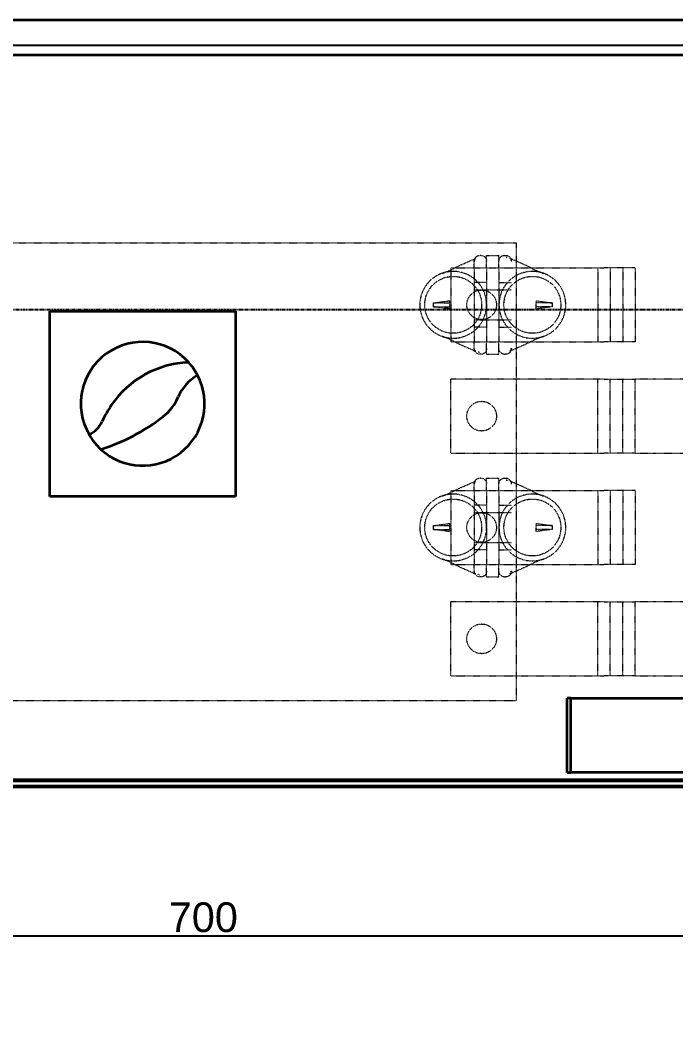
# Model space of a CAD drawing. Header units: millimetres. Extents: x -116965 to 323937, y 291661 to 566926.
# Drawn here: x -18114.7 to -17849.8, y 325812.9 to 326222.9 of the extents above; entities that cross this region are included whole.
import ezdxf

# ---------------------------------------------------------------- set-up
doc = ezdxf.new("R2010")
doc.units = ezdxf.units.MM
doc.header["$PDMODE"] = 35
doc.linetypes.add('DASHED', pattern=[0.75, 0.5, -0.25])
doc.linetypes.add('PHANTOM', pattern=[2.5, 1.25, -0.25, 0.25, -0.25, 0.25, -0.25])
doc.layers.get('0').update_dxf_attribs({"lineweight": 18})
doc.layers.add('DEFAULT_3', color=7, linetype='PHANTOM')
for name, color, linetype, lineweight in [('Dimensions(Schneider)', 7, 'Continuous', 18), ('Hidden Edges(Schneider)', 7, 'DASHED', 18), ('Visible Edges(Schneider)', 7, 'Continuous', 35)]:
    doc.layers.add(name, color=color, linetype=linetype, lineweight=lineweight)
doc.styles.add('schneder_1', font='micross.ttf')
doc.dimstyles.new('estilo_Schneider', dxfattribs={"dimscale": 4, "dimtxt": 3, "dimasz": 3, "dimexe": 2, "dimexo": 1, "dimgap": 0.3, "dimtad": 1, "dimtoh": 1, "dimrnd": 1e-08, "dimzin": 12, "dimtxsty": 'schneder_1', "dimblk": 'Filled-1', "dimcen": 0.09, "dimdle": 10, "dimclrd": 7, "dimclre": 7, "dimclrt": 7, "dimadec": 1, "dimazin": 3, "dimtfac": 0.5, "dimtdec": 3, "dimtmove": 0, "dimatfit": 3, "dimldrblk": 'Filled-1', "dimfxl": 1, "dimtolj": 1, "dimlwd": 25, "dimlwe": 25, "dimarcsym": 0})

# ---------------------------------------------------------------- blocks, each defined once
blk = doc.blocks.new('Filled-1')
at = {"color": 0}
for p, q in [((0, 0), (-1, 0.167)), ((-1, 0.167), (-1, -0.167)), ((-1, 0), (0, 0)), ((-1, -0.167), (0, 0))]:
    blk.add_line(p, q, dxfattribs=at)
at = {"color": 0, "flags": 128}
blk.add_lwpolyline([(-1, -0.167), (0, 0), (-1, 0.167), (-1, -0.167)], dxfattribs=at)
at = {"color": 0}
blk.add_solid([(-1, -0.167), (0, 0), (-1, 0.167), (-1, -0.167)], dxfattribs=at)
blk = doc.blocks.new('*D2005')
at = {"layer": 'Defpoints', "color": 0, "linetype": 'Continuous', "lineweight": -3, "transparency": 16777216}
for p in [(-17690.73, 325852.93), (-18390.73, 325812.93), (-17690.73, 325812.93)]:
    blk.add_point(p, dxfattribs=at)
at = {"layer": 'Dimensions(Schneider)', "color": 7, "linetype": 'Continuous', "lineweight": 25, "transparency": 16777216}
blk.add_line((-18378.73, 325852.93), (-17702.73, 325852.93), dxfattribs=at)
at = {"layer": 'Dimensions(Schneider)', "color": 7, "linetype": 'Continuous', "lineweight": 25, "transparency": 16777216, "xscale": 12, "yscale": 12, "zscale": 12, "rotation": 180}
blk.add_blockref('Filled-1', (-18390.73, 325852.93), dxfattribs=at)
at = {"layer": 'Dimensions(Schneider)', "color": 7, "linetype": 'Continuous', "lineweight": 25, "transparency": 16777216, "xscale": 12, "yscale": 12, "zscale": 12}
blk.add_blockref('Filled-1', (-17690.73, 325852.93), dxfattribs=at)
at = {"layer": 'Dimensions(Schneider)', "color": 7, "linetype": 'Continuous', "lineweight": 25, "transparency": 16777216, "insert": (-18040.73, 325860.34), "char_height": 12, "attachment_point": 5, "style": 'schneder_1'}
blk.add_mtext('\\A1;700', dxfattribs=at)
blk = doc.blocks.new('*D2008')
at = {"layer": 'Defpoints', "color": 0, "linetype": 'Continuous', "lineweight": -3, "transparency": 16777216}
for p in [(-18295.23, 326212.93), (-18295.23, 325912.93), (-17622.98, 325912.93)]:
    blk.add_point(p, dxfattribs=at)
at = {"layer": 'Dimensions(Schneider)', "color": 7, "linetype": 'Continuous', "lineweight": 25, "transparency": 16777216}
for p, q in [((-18291.23, 326212.93), (-17614.98, 326212.93)), ((-17622.98, 326200.93), (-17622.98, 325924.93)), ((-18291.23, 325912.93), (-17614.98, 325912.93))]:
    blk.add_line(p, q, dxfattribs=at)
at = {"layer": 'Dimensions(Schneider)', "color": 7, "linetype": 'Continuous', "lineweight": 25, "transparency": 16777216, "xscale": 12, "yscale": 12, "zscale": 12}
for p, rotation in [((-17622.98, 326212.93), 90), ((-17622.98, 325912.93), 270)]:
    blk.add_blockref('Filled-1', p, dxfattribs=dict(at, rotation=rotation))
at = {"layer": 'Dimensions(Schneider)', "color": 7, "linetype": 'Continuous', "lineweight": 25, "transparency": 16777216, "insert": (-17632.04, 326062.93), "char_height": 12, "attachment_point": 5, "rotation": 90, "style": 'schneder_1'}
blk.add_mtext('\\A1;300 (6M)', dxfattribs=at)

msp = doc.modelspace()

# ---------------------------------------------------------------- linework, layer by layer
at = {"layer": 'DEFAULT_3', "color": 3, "linetype": 'PHANTOM'}
msp.add_line((-17535.093491, 326105.848978), (-18705.864228, 326105.848978), dxfattribs=at)
at = {"layer": 'Hidden Edges(Schneider)', "ltscale": 0.138889}
for p, q in [((-18168.229567, 326132.934267), (-17914.229567, 326132.934267)), ((-17914.229567, 325947.934267), (-18168.229567, 325947.934267))]:
    msp.add_line(p, q, dxfattribs=at)
at = {"layer": 'Hidden Edges(Schneider)', "ltscale": 0.142813}
msp.add_line((-17914.229567, 326132.934267), (-17914.229567, 325947.934267), dxfattribs=at)
at = {"layer": 'Hidden Edges(Schneider)', "ltscale": 0.001967}
for p, q in [((-17928.529567, 326127.934267), (-17928.929567, 326127.934267)), ((-17918.929567, 326127.934267), (-17918.529567, 326127.934267)), ((-17928.529567, 326087.934267), (-17928.929567, 326087.934267)), ((-17918.929567, 326087.934267), (-17918.529567, 326087.934267)), ((-17928.529567, 326037.934267), (-17928.929567, 326037.934267)), ((-17918.929567, 326037.934267), (-17918.529567, 326037.934267)), ((-17928.529567, 325997.934267), (-17928.929567, 325997.934267)), ((-17918.929567, 325997.934267), (-17918.529567, 325997.934267))]:
    msp.add_line(p, q, dxfattribs=at)
at = {"layer": 'Hidden Edges(Schneider)', "ltscale": 0.025733}
for p, q in [((-17926.229567, 326127.934267), (-17921.229567, 326127.934267)), ((-17926.229567, 326122.934267), (-17926.229567, 326127.934267)), ((-17921.229567, 326122.934267), (-17921.229567, 326127.934267)), ((-17926.229567, 326116.934267), (-17931.229567, 326116.934267)), ((-17921.229567, 326116.934267), (-17916.229567, 326116.934267)), ((-17931.229567, 326113.934267), (-17926.229567, 326113.934267)), ((-17926.229567, 326113.934267), (-17921.229567, 326113.934267)), ((-17921.229567, 326113.934267), (-17916.229567, 326113.934267)), ((-17931.229567, 326101.934267), (-17926.229567, 326101.934267)), ((-17926.229567, 326101.934267), (-17921.229567, 326101.934267)), ((-17921.229567, 326101.934267), (-17916.229567, 326101.934267)), ((-17926.229567, 326098.934267), (-17931.229567, 326098.934267)), ((-17921.229567, 326098.934267), (-17916.229567, 326098.934267)), ((-17926.229567, 326087.934267), (-17926.229567, 326092.934267)), ((-17921.229567, 326087.934267), (-17921.229567, 326092.934267)), ((-17926.229567, 326087.934267), (-17921.229567, 326087.934267)), ((-17926.229567, 326037.934267), (-17921.229567, 326037.934267)), ((-17926.229567, 326032.934267), (-17926.229567, 326037.934267)), ((-17921.229567, 326032.934267), (-17921.229567, 326037.934267)), ((-17926.229567, 326026.934267), (-17931.229567, 326026.934267)), ((-17931.229567, 326023.934267), (-17926.229567, 326023.934267)), ((-17926.229567, 326023.934267), (-17921.229567, 326023.934267)), ((-17921.229567, 326026.934267), (-17916.229567, 326026.934267)), ((-17921.229567, 326023.934267), (-17916.229567, 326023.934267)), ((-17931.229567, 326011.934267), (-17926.229567, 326011.934267)), ((-17926.229567, 326011.934267), (-17921.229567, 326011.934267)), ((-17921.229567, 326011.934267), (-17916.229567, 326011.934267)), ((-17926.229567, 326008.934267), (-17931.229567, 326008.934267)), ((-17921.229567, 326008.934267), (-17916.229567, 326008.934267)), ((-17926.229567, 325997.934267), (-17926.229567, 326002.934267)), ((-17921.229567, 325997.934267), (-17921.229567, 326002.934267)), ((-17926.229567, 325997.934267), (-17921.229567, 325997.934267))]:
    msp.add_line(p, q, dxfattribs=at)
at = {"layer": 'Hidden Edges(Schneider)', "ltscale": 0.131234}
for p, q in [((-17940.729567, 326122.934267), (-17940.729567, 326092.934267)), ((-17931.229567, 326122.934267), (-17931.229567, 326092.934267)), ((-17926.229567, 326122.934267), (-17926.229567, 326092.934267)), ((-17921.229567, 326122.934267), (-17921.229567, 326092.934267)), ((-17881.229567, 326122.934267), (-17881.229567, 326092.934267)), ((-17876.229567, 326122.934267), (-17876.229567, 326092.934267)), ((-17871.229567, 326122.934267), (-17871.229567, 326092.934267)), ((-17866.229567, 326122.934267), (-17866.229567, 326092.934267)), ((-17940.729567, 326047.934267), (-17940.729567, 326077.934267)), ((-17881.229567, 326047.934267), (-17881.229567, 326077.934267)), ((-17876.229567, 326047.934267), (-17876.229567, 326077.934267)), ((-17871.229567, 326047.934267), (-17871.229567, 326077.934267)), ((-17866.229567, 326047.934267), (-17866.229567, 326077.934267)), ((-17940.729567, 326032.934267), (-17940.729567, 326002.934267)), ((-17931.229567, 326032.934267), (-17931.229567, 326002.934267)), ((-17926.229567, 326032.934267), (-17926.229567, 326002.934267)), ((-17921.229567, 326032.934267), (-17921.229567, 326002.934267)), ((-17881.229567, 326032.934267), (-17881.229567, 326002.934267)), ((-17876.229567, 326032.934267), (-17876.229567, 326002.934267)), ((-17871.229567, 326032.934267), (-17871.229567, 326002.934267)), ((-17866.229567, 326032.934267), (-17866.229567, 326002.934267)), ((-17940.729567, 325957.934267), (-17940.729567, 325987.934267)), ((-17881.229567, 325957.934267), (-17881.229567, 325987.934267)), ((-17876.229567, 325957.934267), (-17876.229567, 325987.934267)), ((-17871.229567, 325957.934267), (-17871.229567, 325987.934267)), ((-17866.229567, 325957.934267), (-17866.229567, 325987.934267))]:
    msp.add_line(p, q, dxfattribs=at)
at = {"layer": 'Hidden Edges(Schneider)', "ltscale": 0.135608}
for p, q in [((-17940.729567, 326122.934267), (-17878.729567, 326122.934267)), ((-17940.729567, 326092.934267), (-17878.729567, 326092.934267)), ((-17878.729567, 326077.934267), (-17940.729567, 326077.934267)), ((-17940.729567, 326047.934267), (-17878.729567, 326047.934267)), ((-17940.729567, 326032.934267), (-17878.729567, 326032.934267)), ((-17940.729567, 326002.934267), (-17878.729567, 326002.934267)), ((-17878.729567, 325987.934267), (-17940.729567, 325987.934267)), ((-17940.729567, 325957.934267), (-17878.729567, 325957.934267))]:
    msp.add_line(p, q, dxfattribs=at)
at = {"layer": 'Hidden Edges(Schneider)', "ltscale": 0.015018}
for p, q in [((-17931.229567, 326122.934267), (-17931.229567, 326125.634267)), ((-17931.229567, 326090.234267), (-17931.229567, 326092.934267)), ((-17931.229567, 326032.934267), (-17931.229567, 326035.634267)), ((-17931.229567, 326000.234267), (-17931.229567, 326002.934267))]:
    msp.add_line(p, q, dxfattribs=at)
at = {"layer": 'Hidden Edges(Schneider)', "ltscale": 0.128838}
for p, q in [((-17866.229567, 326122.934267), (-17878.729567, 326122.934267)), ((-17866.229567, 326092.934267), (-17878.729567, 326092.934267)), ((-17878.729567, 326077.934267), (-17866.229567, 326077.934267)), ((-17866.229567, 326047.934267), (-17878.729567, 326047.934267)), ((-17866.229567, 326032.934267), (-17878.729567, 326032.934267)), ((-17866.229567, 326002.934267), (-17878.729567, 326002.934267)), ((-17878.729567, 325987.934267), (-17866.229567, 325987.934267)), ((-17866.229567, 325957.934267), (-17878.729567, 325957.934267))]:
    msp.add_line(p, q, dxfattribs=at)
at = {"layer": 'Hidden Edges(Schneider)', "ltscale": 0.033416}
for p, q in [((-17947.716441, 326108.684267), (-17941.229567, 326108.684267)), ((-17947.716441, 326107.184267), (-17941.229567, 326107.184267)), ((-17899.742692, 326108.684267), (-17906.229567, 326108.684267)), ((-17899.742692, 326107.184267), (-17906.229567, 326107.184267)), ((-17947.716441, 326018.684267), (-17941.229567, 326018.684267)), ((-17947.716441, 326017.184267), (-17941.229567, 326017.184267)), ((-17899.742692, 326018.684267), (-17906.229567, 326018.684267)), ((-17899.742692, 326017.184267), (-17906.229567, 326017.184267))]:
    msp.add_line(p, q, dxfattribs=at)
at = {"layer": 'Hidden Edges(Schneider)', "ltscale": 0.01678}
for p, q in [((-17941.229567, 326109.56761), (-17941.229567, 326106.300922)), ((-17906.229567, 326106.300923), (-17906.229567, 326109.567611)), ((-17941.229567, 326019.56761), (-17941.229567, 326016.300922)), ((-17906.229567, 326016.300923), (-17906.229567, 326019.567611))]:
    msp.add_line(p, q, dxfattribs=at)
at = {"layer": 'Hidden Edges(Schneider)', "ltscale": 0.060768}
for p, q in [((-17858.729567, 326077.934267), (-17866.229567, 326077.934267)), ((-17866.229567, 326047.934267), (-17858.729567, 326047.934267)), ((-17858.729567, 325987.934267), (-17866.229567, 325987.934267)), ((-17866.229567, 325957.934267), (-17858.729567, 325957.934267))]:
    msp.add_line(p, q, dxfattribs=at)
at = {"layer": 'Hidden Edges(Schneider)', "ltscale": 0.129593}
for p, q in [((-17819.229567, 326077.934267), (-17858.729567, 326077.934267)), ((-17858.729567, 326047.934267), (-17819.229567, 326047.934267)), ((-17819.229567, 325987.934267), (-17858.729567, 325987.934267)), ((-17858.729567, 325957.934267), (-17819.229567, 325957.934267))]:
    msp.add_line(p, q, dxfattribs=at)
at = {"layer": 'Hidden Edges(Schneider)', "ltscale": 0.117107, "flags": 128}
for points in [[(-17939.459881, 326122.697886), (-17938.397458, 326123.241512), (-17937.293173, 326123.768877), (-17935.058953, 326124.768337), (-17932.852202, 326125.731863), (-17930.700349, 326126.690153)], [(-17907.999252, 326093.170647), (-17909.061675, 326092.627021), (-17910.16596, 326092.099656), (-17912.40018, 326091.100196), (-17914.606932, 326090.13667), (-17916.758784, 326089.17838)], [(-17939.459881, 326032.697886), (-17938.397458, 326033.241512), (-17937.293173, 326033.768877), (-17935.058953, 326034.768337), (-17932.852202, 326035.731863), (-17930.700349, 326036.690153)], [(-17907.999252, 326003.170647), (-17909.061675, 326002.627021), (-17910.16596, 326002.099656), (-17912.40018, 326001.100196), (-17914.606932, 326000.13667), (-17916.758784, 325999.17838)]]:
    msp.add_lwpolyline(points, dxfattribs=at)
at = {"layer": 'Hidden Edges(Schneider)', "ltscale": 0.019636, "flags": 128}
for points in [[(-17931.229567, 326125.634266), (-17931.225128, 326125.774404), (-17931.211757, 326125.916418), (-17931.189368, 326126.059293), (-17931.157878, 326126.202008), (-17931.117203, 326126.343547), (-17931.067258, 326126.482891), (-17931.007996, 326126.61904), (-17930.939791, 326126.751162), (-17930.863305, 326126.878528), (-17930.779202, 326127.000412), (-17930.688147, 326127.11609), (-17930.590805, 326127.224833), (-17930.487602, 326127.32613), (-17930.375806, 326127.422279), (-17930.25513, 326127.513181), (-17930.126442, 326127.597662), (-17929.990611, 326127.674552), (-17929.848506, 326127.742681), (-17929.701014, 326127.800917), (-17929.549334, 326127.848731), (-17929.394905, 326127.886046), (-17929.23917, 326127.912787), (-17929.083576, 326127.928885), (-17928.929567, 326127.934267)], [(-17928.529567, 326127.934267), (-17928.375557, 326127.928885), (-17928.219963, 326127.912787), (-17928.064229, 326127.886046), (-17927.909799, 326127.848731), (-17927.758119, 326127.800917), (-17927.610627, 326127.742681), (-17927.468522, 326127.674552), (-17927.332691, 326127.597662), (-17927.204004, 326127.513181), (-17927.083327, 326127.422279), (-17926.971531, 326127.32613), (-17926.868329, 326127.224833), (-17926.770987, 326127.11609), (-17926.679932, 326127.000412), (-17926.595829, 326126.878528), (-17926.519342, 326126.751162), (-17926.451138, 326126.61904), (-17926.391875, 326126.482891), (-17926.34193, 326126.343547), (-17926.301255, 326126.202008), (-17926.269765, 326126.059293), (-17926.247377, 326125.916418), (-17926.234005, 326125.774404), (-17926.229567, 326125.634266)], [(-17921.229567, 326125.634266), (-17921.225128, 326125.774404), (-17921.211757, 326125.916419), (-17921.189368, 326126.059293), (-17921.157878, 326126.202008), (-17921.117203, 326126.343548), (-17921.067259, 326126.482892), (-17921.007996, 326126.61904), (-17920.939791, 326126.751161), (-17920.863305, 326126.878527), (-17920.779202, 326127.000412), (-17920.688147, 326127.116089), (-17920.590805, 326127.224832), (-17920.487602, 326127.32613), (-17920.375806, 326127.42228), (-17920.25513, 326127.513182), (-17920.126442, 326127.597663), (-17919.990611, 326127.674553), (-17919.848506, 326127.742681), (-17919.701014, 326127.800917), (-17919.549334, 326127.848733), (-17919.394905, 326127.886047), (-17919.23917, 326127.912788), (-17919.083576, 326127.928885), (-17918.929567, 326127.934267)], [(-17918.529567, 326127.934267), (-17918.375557, 326127.928885), (-17918.219963, 326127.912788), (-17918.064229, 326127.886047), (-17917.909799, 326127.848733), (-17917.758119, 326127.800917), (-17917.610627, 326127.742681), (-17917.468522, 326127.674553), (-17917.332691, 326127.597663), (-17917.204004, 326127.513182), (-17917.083327, 326127.42228), (-17916.971531, 326127.32613), (-17916.868329, 326127.224832), (-17916.770987, 326127.116089), (-17916.679932, 326127.000412), (-17916.595829, 326126.878527), (-17916.519342, 326126.751161), (-17916.451138, 326126.61904), (-17916.391875, 326126.482892), (-17916.34193, 326126.343548), (-17916.301255, 326126.202008), (-17916.269765, 326126.059293), (-17916.247377, 326125.916419), (-17916.234005, 326125.774404), (-17916.229567, 326125.634266)], [(-17928.929567, 326087.934267), (-17929.083576, 326087.939648), (-17929.23917, 326087.955745), (-17929.394905, 326087.982486), (-17929.549334, 326088.0198), (-17929.701014, 326088.067616), (-17929.848506, 326088.125852), (-17929.990611, 326088.19398), (-17930.126442, 326088.27087), (-17930.25513, 326088.355352), (-17930.375806, 326088.446253), (-17930.487602, 326088.542403), (-17930.590805, 326088.643701), (-17930.688147, 326088.752444), (-17930.779202, 326088.868121), (-17930.863305, 326088.990006), (-17930.939791, 326089.117372), (-17931.007996, 326089.249493), (-17931.067258, 326089.385641), (-17931.117203, 326089.524985), (-17931.157878, 326089.666525), (-17931.189368, 326089.80924), (-17931.211757, 326089.952114), (-17931.225128, 326090.094129), (-17931.229567, 326090.234267)], [(-17926.229567, 326090.234267), (-17926.234005, 326090.094129), (-17926.247377, 326089.952114), (-17926.269765, 326089.80924), (-17926.301255, 326089.666525), (-17926.34193, 326089.524985), (-17926.391875, 326089.385641), (-17926.451138, 326089.249493), (-17926.519342, 326089.117372), (-17926.595829, 326088.990006), (-17926.679932, 326088.868121), (-17926.770987, 326088.752444), (-17926.868329, 326088.643701), (-17926.971531, 326088.542403), (-17927.083327, 326088.446253), (-17927.204004, 326088.355352), (-17927.332691, 326088.27087), (-17927.468522, 326088.19398), (-17927.610627, 326088.125852), (-17927.758119, 326088.067616), (-17927.909799, 326088.0198), (-17928.064229, 326087.982486), (-17928.219963, 326087.955745), (-17928.375557, 326087.939648), (-17928.529567, 326087.934267)], [(-17918.929567, 326087.934267), (-17919.083576, 326087.939648), (-17919.23917, 326087.955746), (-17919.394905, 326087.982487), (-17919.549334, 326088.019802), (-17919.701014, 326088.067616), (-17919.848506, 326088.125853), (-17919.990611, 326088.193981), (-17920.126442, 326088.270871), (-17920.25513, 326088.355352), (-17920.375806, 326088.446254), (-17920.487602, 326088.542403), (-17920.590805, 326088.6437), (-17920.688147, 326088.752443), (-17920.779202, 326088.868121), (-17920.863305, 326088.990005), (-17920.939791, 326089.117371), (-17921.007996, 326089.249493), (-17921.067259, 326089.385642), (-17921.117203, 326089.524986), (-17921.157878, 326089.666525), (-17921.189368, 326089.80924), (-17921.211757, 326089.952115), (-17921.225128, 326090.094129), (-17921.229567, 326090.234267)], [(-17916.229567, 326090.234267), (-17916.234005, 326090.094129), (-17916.247377, 326089.952115), (-17916.269765, 326089.80924), (-17916.301255, 326089.666525), (-17916.34193, 326089.524986), (-17916.391875, 326089.385642), (-17916.451138, 326089.249493), (-17916.519342, 326089.117371), (-17916.595829, 326088.990005), (-17916.679932, 326088.868121), (-17916.770987, 326088.752443), (-17916.868329, 326088.6437), (-17916.971531, 326088.542403), (-17917.083327, 326088.446254), (-17917.204004, 326088.355352), (-17917.332691, 326088.270871), (-17917.468522, 326088.193981), (-17917.610627, 326088.125853), (-17917.758119, 326088.067616), (-17917.909799, 326088.019802), (-17918.064229, 326087.982487), (-17918.219963, 326087.955746), (-17918.375557, 326087.939648), (-17918.529567, 326087.934267)], [(-17931.229567, 326035.634266), (-17931.225128, 326035.774404), (-17931.211757, 326035.916418), (-17931.189368, 326036.059293), (-17931.157878, 326036.202008), (-17931.117203, 326036.343547), (-17931.067258, 326036.482891), (-17931.007996, 326036.61904), (-17930.939791, 326036.751162), (-17930.863305, 326036.878528), (-17930.779202, 326037.000412), (-17930.688147, 326037.11609), (-17930.590805, 326037.224833), (-17930.487602, 326037.32613), (-17930.375806, 326037.422279), (-17930.25513, 326037.513181), (-17930.126442, 326037.597662), (-17929.990611, 326037.674552), (-17929.848506, 326037.742681), (-17929.701014, 326037.800917), (-17929.549334, 326037.848731), (-17929.394905, 326037.886046), (-17929.23917, 326037.912787), (-17929.083576, 326037.928885), (-17928.929567, 326037.934267)], [(-17928.529567, 326037.934267), (-17928.375557, 326037.928885), (-17928.219963, 326037.912787), (-17928.064229, 326037.886046), (-17927.909799, 326037.848731), (-17927.758119, 326037.800917), (-17927.610627, 326037.742681), (-17927.468522, 326037.674552), (-17927.332691, 326037.597662), (-17927.204004, 326037.513181), (-17927.083327, 326037.422279), (-17926.971531, 326037.32613), (-17926.868329, 326037.224833), (-17926.770987, 326037.11609), (-17926.679932, 326037.000412), (-17926.595829, 326036.878528), (-17926.519342, 326036.751162), (-17926.451138, 326036.61904), (-17926.391875, 326036.482891), (-17926.34193, 326036.343547), (-17926.301255, 326036.202008), (-17926.269765, 326036.059293), (-17926.247377, 326035.916418), (-17926.234005, 326035.774404), (-17926.229567, 326035.634266)], [(-17921.229567, 326035.634266), (-17921.225128, 326035.774404), (-17921.211757, 326035.916419), (-17921.189368, 326036.059293), (-17921.157878, 326036.202008), (-17921.117203, 326036.343548), (-17921.067259, 326036.482892), (-17921.007996, 326036.61904), (-17920.939791, 326036.751161), (-17920.863305, 326036.878527), (-17920.779202, 326037.000412), (-17920.688147, 326037.116089), (-17920.590805, 326037.224832), (-17920.487602, 326037.32613), (-17920.375806, 326037.42228), (-17920.25513, 326037.513182), (-17920.126442, 326037.597663), (-17919.990611, 326037.674553), (-17919.848506, 326037.742681), (-17919.701014, 326037.800917), (-17919.549334, 326037.848733), (-17919.394905, 326037.886047), (-17919.23917, 326037.912788), (-17919.083576, 326037.928885), (-17918.929567, 326037.934267)], [(-17918.529567, 326037.934267), (-17918.375557, 326037.928885), (-17918.219963, 326037.912788), (-17918.064229, 326037.886047), (-17917.909799, 326037.848733), (-17917.758119, 326037.800917), (-17917.610627, 326037.742681), (-17917.468522, 326037.674553), (-17917.332691, 326037.597663), (-17917.204004, 326037.513182), (-17917.083327, 326037.42228), (-17916.971531, 326037.32613), (-17916.868329, 326037.224832), (-17916.770987, 326037.116089), (-17916.679932, 326037.000412), (-17916.595829, 326036.878527), (-17916.519342, 326036.751161), (-17916.451138, 326036.61904), (-17916.391875, 326036.482892), (-17916.34193, 326036.343548), (-17916.301255, 326036.202008), (-17916.269765, 326036.059293), (-17916.247377, 326035.916419), (-17916.234005, 326035.774404), (-17916.229567, 326035.634266)], [(-17928.929567, 325997.934267), (-17929.083576, 325997.939648), (-17929.23917, 325997.955745), (-17929.394905, 325997.982486), (-17929.549334, 325998.0198), (-17929.701014, 325998.067616), (-17929.848506, 325998.125852), (-17929.990611, 325998.19398), (-17930.126442, 325998.27087), (-17930.25513, 325998.355352), (-17930.375806, 325998.446253), (-17930.487602, 325998.542403), (-17930.590805, 325998.643701), (-17930.688147, 325998.752444), (-17930.779202, 325998.868121), (-17930.863305, 325998.990006), (-17930.939791, 325999.117372), (-17931.007996, 325999.249493), (-17931.067258, 325999.385641), (-17931.117203, 325999.524985), (-17931.157878, 325999.666525), (-17931.189368, 325999.80924), (-17931.211757, 325999.952114), (-17931.225128, 326000.094129), (-17931.229567, 326000.234267)], [(-17926.229567, 326000.234267), (-17926.234005, 326000.094129), (-17926.247377, 325999.952114), (-17926.269765, 325999.80924), (-17926.301255, 325999.666525), (-17926.34193, 325999.524985), (-17926.391875, 325999.385641), (-17926.451138, 325999.249493), (-17926.519342, 325999.117372), (-17926.595829, 325998.990006), (-17926.679932, 325998.868121), (-17926.770987, 325998.752444), (-17926.868329, 325998.643701), (-17926.971531, 325998.542403), (-17927.083327, 325998.446253), (-17927.204004, 325998.355352), (-17927.332691, 325998.27087), (-17927.468522, 325998.19398), (-17927.610627, 325998.125852), (-17927.758119, 325998.067616), (-17927.909799, 325998.0198), (-17928.064229, 325997.982486), (-17928.219963, 325997.955745), (-17928.375557, 325997.939648), (-17928.529567, 325997.934267)], [(-17918.929567, 325997.934267), (-17919.083576, 325997.939648), (-17919.23917, 325997.955746), (-17919.394905, 325997.982487), (-17919.549334, 325998.019802), (-17919.701014, 325998.067616), (-17919.848506, 325998.125853), (-17919.990611, 325998.193981), (-17920.126442, 325998.270871), (-17920.25513, 325998.355352), (-17920.375806, 325998.446254), (-17920.487602, 325998.542403), (-17920.590805, 325998.6437), (-17920.688147, 325998.752443), (-17920.779202, 325998.868121), (-17920.863305, 325998.990005), (-17920.939791, 325999.117371), (-17921.007996, 325999.249493), (-17921.067259, 325999.385642), (-17921.117203, 325999.524986), (-17921.157878, 325999.666525), (-17921.189368, 325999.80924), (-17921.211757, 325999.952115), (-17921.225128, 326000.094129), (-17921.229567, 326000.234267)], [(-17916.229567, 326000.234267), (-17916.234005, 326000.094129), (-17916.247377, 325999.952115), (-17916.269765, 325999.80924), (-17916.301255, 325999.666525), (-17916.34193, 325999.524986), (-17916.391875, 325999.385642), (-17916.451138, 325999.249493), (-17916.519342, 325999.117371), (-17916.595829, 325998.990005), (-17916.679932, 325998.868121), (-17916.770987, 325998.752443), (-17916.868329, 325998.6437), (-17916.971531, 325998.542403), (-17917.083327, 325998.446254), (-17917.204004, 325998.355352), (-17917.332691, 325998.270871), (-17917.468522, 325998.193981), (-17917.610627, 325998.125853), (-17917.758119, 325998.067616), (-17917.909799, 325998.019802), (-17918.064229, 325997.982487), (-17918.219963, 325997.955746), (-17918.375557, 325997.939648), (-17918.529567, 325997.934267)]]:
    msp.add_lwpolyline(points, dxfattribs=at)
at = {"layer": 'Hidden Edges(Schneider)', "ltscale": 0.018858, "flags": 128}
for points in [[(-17930.700349, 326126.690153), (-17930.655207, 326126.712333), (-17930.656944, 326126.710829), (-17930.70639, 326126.673626), (-17930.800972, 326126.584856), (-17930.862131, 326126.515149), (-17930.93002, 326126.425058), (-17931.001414, 326126.312195), (-17931.071287, 326126.176235), (-17931.134451, 326126.017155), (-17931.184784, 326125.83686), (-17931.217744, 326125.641865), (-17931.229567, 326125.43935)], [(-17916.758784, 326089.17838), (-17916.803926, 326089.1562), (-17916.802189, 326089.157704), (-17916.752743, 326089.194907), (-17916.658161, 326089.283678), (-17916.597002, 326089.353384), (-17916.529113, 326089.443475), (-17916.45772, 326089.556338), (-17916.387846, 326089.692298), (-17916.324682, 326089.851378), (-17916.274349, 326090.031673), (-17916.24139, 326090.226668), (-17916.229567, 326090.429183)], [(-17930.700349, 326036.690153), (-17930.655207, 326036.712333), (-17930.656944, 326036.710829), (-17930.70639, 326036.673626), (-17930.800972, 326036.584856), (-17930.862131, 326036.515149), (-17930.93002, 326036.425058), (-17931.001414, 326036.312195), (-17931.071287, 326036.176235), (-17931.134451, 326036.017155), (-17931.184784, 326035.83686), (-17931.217744, 326035.641865), (-17931.229567, 326035.43935)], [(-17916.758784, 325999.17838), (-17916.803926, 325999.1562), (-17916.802189, 325999.157704), (-17916.752743, 325999.194907), (-17916.658161, 325999.283678), (-17916.597002, 325999.353384), (-17916.529113, 325999.443475), (-17916.45772, 325999.556338), (-17916.387846, 325999.692298), (-17916.324682, 325999.851378), (-17916.274349, 326000.031673), (-17916.24139, 326000.226668), (-17916.229567, 326000.429183)]]:
    msp.add_lwpolyline(points, dxfattribs=at)
at = {"layer": 'Hidden Edges(Schneider)', "ltscale": 0.007246, "flags": 128}
for points in [[(-17918.297642, 326127.196168), (-17918.2794, 326127.181939), (-17918.260913, 326127.167728), (-17918.242178, 326127.153534), (-17918.223195, 326127.139359), (-17918.203963, 326127.125204), (-17918.18448, 326127.111071), (-17918.164746, 326127.09696), (-17918.14476, 326127.082873), (-17918.12452, 326127.068811), (-17918.104026, 326127.054774), (-17918.083277, 326127.040765), (-17918.062271, 326127.026785), (-17918.041008, 326127.012833), (-17918.019485, 326126.998909), (-17917.997701, 326126.985014), (-17917.975657, 326126.971149), (-17917.953349, 326126.957312), (-17917.930778, 326126.943505), (-17917.907941, 326126.929727), (-17917.884838, 326126.915979), (-17917.861467, 326126.90226), (-17917.837829, 326126.888571), (-17917.813921, 326126.874911), (-17917.789742, 326126.861278)], [(-17929.161491, 326088.672365), (-17929.179733, 326088.686594), (-17929.19822, 326088.700805), (-17929.216955, 326088.714999), (-17929.235938, 326088.729174), (-17929.255171, 326088.743329), (-17929.274653, 326088.757462), (-17929.294387, 326088.771573), (-17929.314374, 326088.78566), (-17929.334613, 326088.799722), (-17929.355107, 326088.813759), (-17929.375857, 326088.827768), (-17929.396862, 326088.841748), (-17929.418126, 326088.855701), (-17929.439648, 326088.869624), (-17929.461432, 326088.883519), (-17929.483477, 326088.897385), (-17929.505784, 326088.911221), (-17929.528356, 326088.925028), (-17929.551193, 326088.938806), (-17929.574296, 326088.952554), (-17929.597666, 326088.966273), (-17929.621305, 326088.979962), (-17929.645213, 326088.993623), (-17929.669391, 326089.007255)], [(-17918.297642, 326037.196168), (-17918.2794, 326037.181939), (-17918.260913, 326037.167728), (-17918.242178, 326037.153534), (-17918.223195, 326037.139359), (-17918.203963, 326037.125204), (-17918.18448, 326037.111071), (-17918.164746, 326037.09696), (-17918.14476, 326037.082873), (-17918.12452, 326037.068811), (-17918.104026, 326037.054774), (-17918.083277, 326037.040765), (-17918.062271, 326037.026785), (-17918.041008, 326037.012833), (-17918.019485, 326036.998909), (-17917.997701, 326036.985014), (-17917.975657, 326036.971149), (-17917.953349, 326036.957312), (-17917.930778, 326036.943505), (-17917.907941, 326036.929727), (-17917.884838, 326036.915979), (-17917.861467, 326036.90226), (-17917.837829, 326036.888571), (-17917.813921, 326036.874911), (-17917.789742, 326036.861278)], [(-17929.161491, 325998.672365), (-17929.179733, 325998.686594), (-17929.19822, 325998.700805), (-17929.216955, 325998.714999), (-17929.235938, 325998.729174), (-17929.255171, 325998.743329), (-17929.274653, 325998.757462), (-17929.294387, 325998.771573), (-17929.314374, 325998.78566), (-17929.334613, 325998.799722), (-17929.355107, 325998.813759), (-17929.375857, 325998.827768), (-17929.396862, 325998.841748), (-17929.418126, 325998.855701), (-17929.439648, 325998.869624), (-17929.461432, 325998.883519), (-17929.483477, 325998.897385), (-17929.505784, 325998.911221), (-17929.528356, 325998.925028), (-17929.551193, 325998.938806), (-17929.574296, 325998.952554), (-17929.597666, 325998.966273), (-17929.621305, 325998.979962), (-17929.645213, 325998.993623), (-17929.669391, 325999.007255)]]:
    msp.add_lwpolyline(points, dxfattribs=at)
at = {"layer": 'Hidden Edges(Schneider)', "ltscale": 0.018898, "flags": 128}
for points in [[(-17916.760016, 326126.699926), (-17916.808888, 326126.723896), (-17916.810246, 326126.72425), (-17916.762587, 326126.688714), (-17916.667884, 326126.600852), (-17916.60589, 326126.531043), (-17916.53668, 326126.440303), (-17916.4636, 326126.326128), (-17916.391909, 326126.188212), (-17916.327044, 326126.026585), (-17916.275415, 326125.843356), (-17916.24166, 326125.645435), (-17916.229567, 326125.440412)], [(-17930.699118, 326089.168607), (-17930.650245, 326089.144637), (-17930.648887, 326089.144283), (-17930.696546, 326089.17982), (-17930.79125, 326089.267681), (-17930.853243, 326089.33749), (-17930.922453, 326089.42823), (-17930.995533, 326089.542405), (-17931.067224, 326089.680322), (-17931.132089, 326089.841948), (-17931.183718, 326090.025178), (-17931.217473, 326090.223098), (-17931.229567, 326090.428121)], [(-17916.760016, 326036.699926), (-17916.808888, 326036.723896), (-17916.810246, 326036.72425), (-17916.762587, 326036.688714), (-17916.667884, 326036.600852), (-17916.60589, 326036.531043), (-17916.53668, 326036.440303), (-17916.4636, 326036.326128), (-17916.391909, 326036.188212), (-17916.327044, 326036.026585), (-17916.275415, 326035.843356), (-17916.24166, 326035.645435), (-17916.229567, 326035.440412)], [(-17930.699118, 325999.168607), (-17930.650245, 325999.144637), (-17930.648887, 325999.144283), (-17930.696546, 325999.17982), (-17930.79125, 325999.267681), (-17930.853243, 325999.33749), (-17930.922453, 325999.42823), (-17930.995533, 325999.542405), (-17931.067224, 325999.680322), (-17931.132089, 325999.841948), (-17931.183718, 326000.025178), (-17931.217473, 326000.223098), (-17931.229567, 326000.428121)]]:
    msp.add_lwpolyline(points, dxfattribs=at)
at = {"layer": 'Hidden Edges(Schneider)', "ltscale": 0.117358, "flags": 128}
for points in [[(-17907.982067, 326122.688775), (-17909.046985, 326123.232566), (-17910.153112, 326123.760177), (-17912.38954, 326124.763159), (-17914.599604, 326125.734343), (-17916.760016, 326126.699926)], [(-17939.477066, 326093.179758), (-17938.412148, 326092.635967), (-17937.306022, 326092.108356), (-17935.069593, 326091.105374), (-17932.859529, 326090.13419), (-17930.699118, 326089.168607)], [(-17907.982067, 326032.688775), (-17909.046985, 326033.232566), (-17910.153112, 326033.760177), (-17912.38954, 326034.763159), (-17914.599604, 326035.734343), (-17916.760016, 326036.699926)], [(-17939.477066, 326003.179758), (-17938.412148, 326002.635967), (-17937.306022, 326002.108356), (-17935.069593, 326001.105374), (-17932.859529, 326000.13419), (-17930.699118, 325999.168607)]]:
    msp.add_lwpolyline(points, dxfattribs=at)
at = {"layer": 'Hidden Edges(Schneider)', "ltscale": 0.04196, "flags": 128}
for points in [[(-17944.178087, 326120.680272), (-17942.944441, 326121.131431), (-17941.74323, 326121.615912), (-17940.579895, 326122.136976), (-17939.459881, 326122.697886)], [(-17903.281046, 326095.188261), (-17904.514692, 326094.737102), (-17905.715903, 326094.252621), (-17906.879238, 326093.731557), (-17907.999252, 326093.170647)], [(-17944.178087, 326030.680272), (-17942.944441, 326031.131431), (-17941.74323, 326031.615912), (-17940.579895, 326032.136976), (-17939.459881, 326032.697886)], [(-17903.281046, 326005.188261), (-17904.514692, 326004.737102), (-17905.715903, 326004.252621), (-17906.879238, 326003.731557), (-17907.999252, 326003.170647)]]:
    msp.add_lwpolyline(points, dxfattribs=at)
at = {"layer": 'Hidden Edges(Schneider)', "ltscale": 0.041795, "flags": 128}
for points in [[(-17907.982067, 326122.688775), (-17906.865807, 326122.130633), (-17905.706635, 326121.611983), (-17904.509923, 326121.129604), (-17903.281046, 326120.680273)], [(-17939.477066, 326093.179758), (-17940.593326, 326093.7379), (-17941.752498, 326094.25655), (-17942.949211, 326094.738929), (-17944.178087, 326095.18826)], [(-17907.982067, 326032.688775), (-17906.865807, 326032.130633), (-17905.706635, 326031.611983), (-17904.509923, 326031.129604), (-17903.281046, 326030.680273)], [(-17939.477066, 326003.179758), (-17940.593326, 326003.7379), (-17941.752498, 326004.25655), (-17942.949211, 326004.738929), (-17944.178087, 326005.18826)]]:
    msp.add_lwpolyline(points, dxfattribs=at)
at = {"layer": 'Hidden Edges(Schneider)', "ltscale": 0.007652, "flags": 128}
for points in [[(-17947.71644, 326107.184266), (-17947.718538, 326107.246728), (-17947.72045, 326107.309201), (-17947.722184, 326107.371682), (-17947.723734, 326107.43417), (-17947.7251, 326107.496667), (-17947.726285, 326107.55917), (-17947.727288, 326107.621677), (-17947.728108, 326107.68419), (-17947.728747, 326107.746706), (-17947.729203, 326107.809224), (-17947.729475, 326107.871745), (-17947.729568, 326107.934267), (-17947.729475, 326107.996787), (-17947.729203, 326108.059308), (-17947.728747, 326108.121828), (-17947.728108, 326108.184344), (-17947.727288, 326108.246855), (-17947.726285, 326108.309363), (-17947.7251, 326108.371867), (-17947.723734, 326108.434361), (-17947.722184, 326108.496851), (-17947.72045, 326108.559333), (-17947.718538, 326108.621804), (-17947.71644, 326108.684267)], [(-17899.742693, 326108.684267), (-17899.740595, 326108.621805), (-17899.738683, 326108.559332), (-17899.73695, 326108.496851), (-17899.7354, 326108.434363), (-17899.734034, 326108.371866), (-17899.732849, 326108.309363), (-17899.731845, 326108.246856), (-17899.731025, 326108.184343), (-17899.730386, 326108.121827), (-17899.72993, 326108.059309), (-17899.729659, 326107.996788), (-17899.729566, 326107.934267), (-17899.729659, 326107.871746), (-17899.72993, 326107.809226), (-17899.730386, 326107.746705), (-17899.731025, 326107.684189), (-17899.731845, 326107.621678), (-17899.732849, 326107.55917), (-17899.734034, 326107.496666), (-17899.7354, 326107.434172), (-17899.73695, 326107.371682), (-17899.738683, 326107.3092), (-17899.740595, 326107.246729), (-17899.742693, 326107.184266)], [(-17947.71644, 326017.184266), (-17947.718538, 326017.246728), (-17947.72045, 326017.309201), (-17947.722184, 326017.371682), (-17947.723734, 326017.43417), (-17947.7251, 326017.496667), (-17947.726285, 326017.55917), (-17947.727288, 326017.621677), (-17947.728108, 326017.68419), (-17947.728747, 326017.746706), (-17947.729203, 326017.809224), (-17947.729475, 326017.871745), (-17947.729568, 326017.934267), (-17947.729475, 326017.996787), (-17947.729203, 326018.059308), (-17947.728747, 326018.121828), (-17947.728108, 326018.184344), (-17947.727288, 326018.246855), (-17947.726285, 326018.309363), (-17947.7251, 326018.371867), (-17947.723734, 326018.434361), (-17947.722184, 326018.496851), (-17947.72045, 326018.559333), (-17947.718538, 326018.621804), (-17947.71644, 326018.684267)], [(-17899.742693, 326018.684267), (-17899.740595, 326018.621805), (-17899.738683, 326018.559332), (-17899.73695, 326018.496851), (-17899.7354, 326018.434363), (-17899.734034, 326018.371866), (-17899.732849, 326018.309363), (-17899.731845, 326018.246856), (-17899.731025, 326018.184343), (-17899.730386, 326018.121827), (-17899.72993, 326018.059309), (-17899.729659, 326017.996788), (-17899.729566, 326017.934267), (-17899.729659, 326017.871746), (-17899.72993, 326017.809226), (-17899.730386, 326017.746705), (-17899.731025, 326017.684189), (-17899.731845, 326017.621678), (-17899.732849, 326017.55917), (-17899.734034, 326017.496666), (-17899.7354, 326017.434172), (-17899.73695, 326017.371682), (-17899.738683, 326017.3092), (-17899.740595, 326017.246729), (-17899.742693, 326017.184266)]]:
    msp.add_lwpolyline(points, dxfattribs=at)
at = {"layer": 'Hidden Edges(Schneider)', "ltscale": 0.045396, "flags": 128}
for points in [[(-17947.71644, 326108.684267), (-17947.493817, 326108.714522), (-17947.263297, 326108.745851), (-17947.025394, 326108.778187), (-17946.780616, 326108.811459), (-17946.529478, 326108.8456), (-17946.272492, 326108.88054), (-17946.010168, 326108.91621), (-17945.743016, 326108.95254), (-17945.471551, 326108.989464), (-17945.196281, 326109.026913), (-17944.917718, 326109.064814), (-17944.636376, 326109.103104), (-17944.352764, 326109.141709), (-17944.067396, 326109.180564), (-17943.78078, 326109.219595), (-17943.493431, 326109.258741), (-17943.205858, 326109.297925), (-17942.918574, 326109.337086), (-17942.632089, 326109.376148), (-17942.346917, 326109.415046), (-17942.063566, 326109.453711), (-17941.78255, 326109.492072), (-17941.50438, 326109.530062), (-17941.229567, 326109.56761)], [(-17941.229567, 326106.300922), (-17941.50438, 326106.338471), (-17941.78255, 326106.376462), (-17942.063566, 326106.414824), (-17942.346917, 326106.453488), (-17942.632089, 326106.492385), (-17942.918574, 326106.531449), (-17943.205858, 326106.570606), (-17943.493431, 326106.609793), (-17943.78078, 326106.648936), (-17944.067396, 326106.68797), (-17944.352764, 326106.726824), (-17944.636376, 326106.76543), (-17944.917718, 326106.803718), (-17945.196281, 326106.84162), (-17945.471551, 326106.879069), (-17945.743016, 326106.915993), (-17946.010168, 326106.952324), (-17946.272492, 326106.987994), (-17946.529478, 326107.022933), (-17946.780616, 326107.057073), (-17947.025394, 326107.090346), (-17947.263297, 326107.122681), (-17947.493817, 326107.154012), (-17947.71644, 326107.184266)], [(-17906.229567, 326109.567611), (-17905.954753, 326109.530062), (-17905.676583, 326109.492071), (-17905.395568, 326109.453709), (-17905.112217, 326109.415045), (-17904.827044, 326109.376148), (-17904.540559, 326109.337085), (-17904.253276, 326109.297927), (-17903.965702, 326109.25874), (-17903.678353, 326109.219597), (-17903.391737, 326109.180563), (-17903.106369, 326109.141709), (-17902.822757, 326109.103103), (-17902.541415, 326109.064815), (-17902.262853, 326109.026913), (-17901.987583, 326108.989464), (-17901.716117, 326108.95254), (-17901.448965, 326108.916209), (-17901.186642, 326108.880539), (-17900.929655, 326108.8456), (-17900.678517, 326108.81146), (-17900.43374, 326108.778187), (-17900.195836, 326108.745852), (-17899.965316, 326108.714521), (-17899.742693, 326108.684267)], [(-17899.742693, 326107.184266), (-17899.965316, 326107.154011), (-17900.195836, 326107.122683), (-17900.43374, 326107.090346), (-17900.678517, 326107.057075), (-17900.929655, 326107.022933), (-17901.186642, 326106.987993), (-17901.448965, 326106.952323), (-17901.716117, 326106.915993), (-17901.987583, 326106.879069), (-17902.262853, 326106.84162), (-17902.541415, 326106.803719), (-17902.822757, 326106.765429), (-17903.106369, 326106.726824), (-17903.391737, 326106.687969), (-17903.678353, 326106.648938), (-17903.965702, 326106.609792), (-17904.253276, 326106.570608), (-17904.540559, 326106.531447), (-17904.827044, 326106.492385), (-17905.112217, 326106.453487), (-17905.395568, 326106.414823), (-17905.676583, 326106.376461), (-17905.954753, 326106.338471), (-17906.229567, 326106.300923)], [(-17947.71644, 326018.684267), (-17947.493817, 326018.714522), (-17947.263297, 326018.745851), (-17947.025394, 326018.778187), (-17946.780616, 326018.811459), (-17946.529478, 326018.8456), (-17946.272492, 326018.88054), (-17946.010168, 326018.91621), (-17945.743016, 326018.95254), (-17945.471551, 326018.989464), (-17945.196281, 326019.026913), (-17944.917718, 326019.064814), (-17944.636376, 326019.103104), (-17944.352764, 326019.141709), (-17944.067396, 326019.180564), (-17943.78078, 326019.219595), (-17943.493431, 326019.258741), (-17943.205858, 326019.297925), (-17942.918574, 326019.337086), (-17942.632089, 326019.376148), (-17942.346917, 326019.415046), (-17942.063566, 326019.453711), (-17941.78255, 326019.492072), (-17941.50438, 326019.530062), (-17941.229567, 326019.56761)], [(-17941.229567, 326016.300922), (-17941.50438, 326016.338471), (-17941.78255, 326016.376462), (-17942.063566, 326016.414824), (-17942.346917, 326016.453488), (-17942.632089, 326016.492385), (-17942.918574, 326016.531449), (-17943.205858, 326016.570606), (-17943.493431, 326016.609793), (-17943.78078, 326016.648936), (-17944.067396, 326016.68797), (-17944.352764, 326016.726824), (-17944.636376, 326016.76543), (-17944.917718, 326016.803718), (-17945.196281, 326016.84162), (-17945.471551, 326016.879069), (-17945.743016, 326016.915993), (-17946.010168, 326016.952324), (-17946.272492, 326016.987994), (-17946.529478, 326017.022933), (-17946.780616, 326017.057073), (-17947.025394, 326017.090346), (-17947.263297, 326017.122681), (-17947.493817, 326017.154012), (-17947.71644, 326017.184266)], [(-17906.229567, 326019.567611), (-17905.954753, 326019.530062), (-17905.676583, 326019.492071), (-17905.395568, 326019.453709), (-17905.112217, 326019.415045), (-17904.827044, 326019.376148), (-17904.540559, 326019.337085), (-17904.253276, 326019.297927), (-17903.965702, 326019.25874), (-17903.678353, 326019.219597), (-17903.391737, 326019.180563), (-17903.106369, 326019.141709), (-17902.822757, 326019.103103), (-17902.541415, 326019.064815), (-17902.262853, 326019.026913), (-17901.987583, 326018.989464), (-17901.716117, 326018.95254), (-17901.448965, 326018.916209), (-17901.186642, 326018.880539), (-17900.929655, 326018.8456), (-17900.678517, 326018.81146), (-17900.43374, 326018.778187), (-17900.195836, 326018.745852), (-17899.965316, 326018.714521), (-17899.742693, 326018.684267)], [(-17899.742693, 326017.184266), (-17899.965316, 326017.154011), (-17900.195836, 326017.122683), (-17900.43374, 326017.090346), (-17900.678517, 326017.057075), (-17900.929655, 326017.022933), (-17901.186642, 326016.987993), (-17901.448965, 326016.952323), (-17901.716117, 326016.915993), (-17901.987583, 326016.879069), (-17902.262853, 326016.84162), (-17902.541415, 326016.803719), (-17902.822757, 326016.765429), (-17903.106369, 326016.726824), (-17903.391737, 326016.687969), (-17903.678353, 326016.648938), (-17903.965702, 326016.609792), (-17904.253276, 326016.570608), (-17904.540559, 326016.531447), (-17904.827044, 326016.492385), (-17905.112217, 326016.453487), (-17905.395568, 326016.414823), (-17905.676583, 326016.376461), (-17905.954753, 326016.338471), (-17906.229567, 326016.300923)]]:
    msp.add_lwpolyline(points, dxfattribs=at)
at = {"layer": 'Hidden Edges(Schneider)', "ltscale": 0.135464}
for centre in [(-17939.729567, 326107.934267), (-17907.729567, 326107.934267), (-17939.729567, 326017.934267), (-17907.729567, 326017.934267)]:
    msp.add_circle(centre, 11.5, dxfattribs=at)
at = {"layer": 'Hidden Edges(Schneider)', "ltscale": 0.164913}
for centre in [(-17928.229567, 326107.934267), (-17928.229567, 326062.934267), (-17928.229567, 326017.934267), (-17928.229567, 325972.934267)]:
    msp.add_circle(centre, 6, dxfattribs=at)
at = {"layer": 'Hidden Edges(Schneider)', "ltscale": 0.145866}
for centre, start, end in [((-17939.729567, 326107.934267), 109.23964308, 250.76035692), ((-17907.729567, 326107.934267), 289.23964308, 70.76035692), ((-17939.729567, 326017.934267), 109.23964308, 250.76035692), ((-17907.729567, 326017.934267), 289.23964308, 70.76035692)]:
    msp.add_arc(centre, 13.5, start, end, dxfattribs=at)
at = {"layer": 'Hidden Edges(Schneider)', "ltscale": 0.014648}
for centre, start, end in [((-17939.729567, 326107.934267), 97.12501635, 109.23964308), ((-17907.729567, 326107.934267), 70.76035692, 82.87498365), ((-17939.729567, 326107.934267), 250.76035692, 262.87498365), ((-17907.729567, 326107.934267), 277.12501635, 289.23964308), ((-17939.729567, 326017.934267), 97.12501635, 109.23964308), ((-17907.729567, 326017.934267), 70.76035692, 82.87498365), ((-17939.729567, 326017.934267), 250.76035692, 262.87498365), ((-17907.729567, 326017.934267), 277.12501635, 289.23964308)]:
    msp.add_arc(centre, 13.5, start, end, dxfattribs=at)
at = {"layer": 'Hidden Edges(Schneider)', "ltscale": 0.008574}
for centre, start, end in [((-17939.729567, 326107.934267), 90, 97.12501635), ((-17907.729567, 326107.934267), 270, 277.12501635), ((-17939.729567, 326017.934267), 90, 97.12501635), ((-17907.729567, 326017.934267), 270, 277.12501635)]:
    msp.add_arc(centre, 13.5, start, end, dxfattribs=at)
at = {"layer": 'Hidden Edges(Schneider)', "ltscale": 0.014714}
for centre, start, end in [((-17939.729567, 326107.934267), 77.83091163, 90), ((-17907.729567, 326107.934267), 257.83091163, 270), ((-17939.729567, 326017.934267), 77.83091163, 90), ((-17907.729567, 326017.934267), 257.83091163, 270)]:
    msp.add_arc(centre, 13.5, start, end, dxfattribs=at)
at = {"layer": 'Hidden Edges(Schneider)', "ltscale": 0.120331}
for centre, start, end in [((-17939.729567, 326107.934267), 0, 77.83091163), ((-17907.729567, 326107.934267), 180, 257.83091163), ((-17939.729567, 326017.934267), 0, 77.83091163), ((-17907.729567, 326017.934267), 180, 257.83091163)]:
    msp.add_arc(centre, 13.5, start, end, dxfattribs=at)
at = {"layer": 'Hidden Edges(Schneider)', "ltscale": 0.120977}
for centre, start, end in [((-17907.729567, 326107.934267), 97.12501635, 175.37354612), ((-17939.729567, 326107.934267), 277.12501635, 355.37354612), ((-17907.729567, 326017.934267), 97.12501635, 175.37354612), ((-17939.729567, 326017.934267), 277.12501635, 355.37354612)]:
    msp.add_arc(centre, 13.5, start, end, dxfattribs=at)
at = {"layer": 'Hidden Edges(Schneider)', "ltscale": 0.017248}
for centre, start, end in [((-17907.729567, 326107.934267), 82.87498365, 97.12501635), ((-17939.729567, 326107.934267), 262.87498365, 277.12501635), ((-17907.729567, 326017.934267), 82.87498365, 97.12501635), ((-17939.729567, 326017.934267), 262.87498365, 277.12501635)]:
    msp.add_arc(centre, 13.5, start, end, dxfattribs=at)
at = {"layer": 'Hidden Edges(Schneider)', "ltscale": 0.005532}
for centre, start, end in [((-17939.729567, 326107.934267), 355.37354612, 0), ((-17907.729567, 326107.934267), 175.37354612, 180), ((-17939.729567, 326017.934267), 355.37354612, 0), ((-17907.729567, 326017.934267), 175.37354612, 180)]:
    msp.add_arc(centre, 13.5, start, end, dxfattribs=at)
at = {"layer": 'Visible Edges(Schneider)'}
for p, q in [((-17788.229567, 326222.934267), (-18294.229567, 326222.934267)), ((-18375.729567, 326208.934267), (-17705.729567, 326208.934267)), ((-18102.729567, 326105.434267), (-18027.729567, 326105.434267)), ((-18102.729567, 326030.434267), (-18102.729567, 326105.434267)), ((-18027.729567, 326105.434267), (-18027.729567, 326030.434267)), ((-18027.729567, 326030.434267), (-18102.729567, 326030.434267)), ((-17892.233852, 325948.934267), (-17893.729567, 325948.934267)), ((-17893.729567, 325918.934267), (-17893.729567, 325948.934267)), ((-17892.233852, 325948.934267), (-17710.225281, 325948.934267)), ((-17892.233852, 325918.934267), (-17892.233852, 325948.934267)), ((-17893.729567, 325918.934267), (-17892.233852, 325918.934267)), ((-17710.225281, 325918.934267), (-17892.233852, 325918.934267)), ((-17705.729567, 325915.934267), (-18375.729567, 325915.934267)), ((-17740.729567, 325913.434267), (-18295.229567, 325913.434267)), ((-17740.729567, 325915.434267), (-18294.071254, 325915.434267))]:
    msp.add_line(p, q, dxfattribs=at)
for centre, radius, start, end in [((-18065.229567, 326067.934267), 25, 41.93173876, 209.76671655), ((-18045.202969, 326045.036542), 39.629582, 92.06511227, 145.64166995), ((-18065.229567, 326067.934267), 25, 27.60821403, 41.93173876), ((-18065.229567, 326067.934267), 25, 227.41794478, 27.60821403), ((-18033.741085, 326063.388375), 18.637797, 120.05736049, 156.93037134), ((-18069.288992, 326078.528576), 20, 307.98357381, 336.93037134), ((-18042.910861, 326043.46955), 42.406131, 145.64166995, 155.81600176), ((-18091.227004, 326065.167468), 10.558473, 294.00932094, 335.81600176), ((-18106.215124, 326125.819809), 80, 287.50973158, 307.98357381), ((-18065.229567, 326067.934267), 25, 209.76671655, 227.41794478)]:
    msp.add_arc(centre, radius, start, end, dxfattribs=at)

# ---------------------------------------------------------------- dimensions: what is measured, and where the dimension line sits
at = {"layer": 'Dimensions(Schneider)', "color": 7, "linetype": 'Continuous', "lineweight": 25}
dim = msp.add_linear_dim(base=(-17622.982024, 325912.934267), p1=(-18295.229567, 326212.934267), p2=(-18295.229567, 325912.934267), angle=90, text='<> (6M)', dimstyle='estilo_Schneider', override={"dimtoh": 0, "dimdec": 2, "dimtp": 0, "dimtm": 0, "dimtdec": 3, "dimatfit": 2}, dxfattribs=at)
dim.commit()
dim.dimension.update_dxf_attribs({"geometry": '*D2008', "text_midpoint": (-17622.982024, 326062.934267), "dimtype": 160})
dim = msp.add_linear_dim(base=(-17690.729567, 325852.934267), p1=(-18390.729567, 325812.934267), p2=(-17690.729567, 325812.934267), dimstyle='estilo_Schneider', override={"dimtoh": 0, "dimdec": 2, "dimse1": 1, "dimse2": 1, "dimtp": 0, "dimtm": 0, "dimtdec": 3, "dimatfit": 2}, dxfattribs=at)
dim.commit()
dim.dimension.update_dxf_attribs({"geometry": '*D2005', "text_midpoint": (-18040.729567, 325852.934267), "dimtype": 160})

doc.saveas('drawing.dxf')
